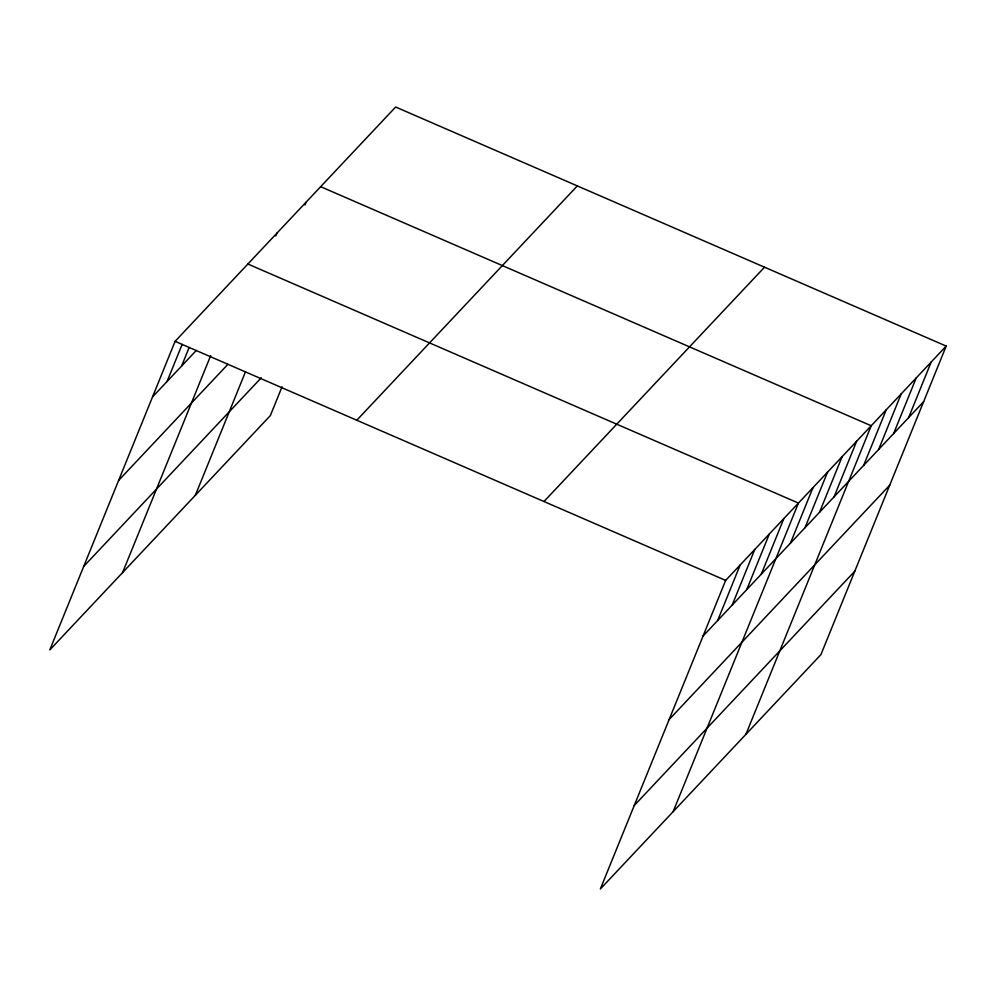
<?xml version="1.0" encoding="UTF-8"?>
<svg xmlns="http://www.w3.org/2000/svg" width="996" height="996" viewBox="0 0 996 996"><rect width="100%" height="100%" fill="white"/><g stroke="black" fill="none" stroke-linecap="round" stroke-linejoin="round"><path stroke-width="1.49" d="M946.2 346.085L725.648 580.407L600.351 888.98L820.903 654.658L946.2 346.085L395.649 107.02L175.097 341.342L49.8 649.915L270.352 415.593L282.042 386.809M167.067 381.493L182.131 344.417M181.633 366.018L189.153 347.492M122.583 572.588L210.691 355.609M275.83 235.94L276.988 233.089M304.95 205.014L306.108 202.151M195.365 495.261L245.551 371.645M717.63 620.558L740.202 564.944M732.185 605.082L754.769 549.481M746.739 589.62L769.323 534.018M761.293 574.157L783.877 518.543M673.134 811.653L798.431 503.08L247.88 264.015M790.413 543.231L812.985 487.617M804.967 527.755L827.539 472.154M819.521 512.293L842.106 456.691M834.075 496.83L856.66 441.228M745.917 734.326L871.214 425.753L320.662 186.688M863.632 465.431L886.216 409.829M878.634 449.495L901.206 393.893M893.624 433.559L916.208 377.957M908.626 417.635L931.198 362.021M152.513 396.956L196.187 350.555M118.624 480.433L227.785 364.436M83.701 566.438L261.251 377.795M356.78 420.237L577.331 185.916M543.965 501.523L764.517 267.202M703.076 636.021L923.616 401.699M669.175 719.498L889.727 485.177M634.253 805.503L854.805 571.181M175.097 341.342L725.648 580.407"/></g></svg>
